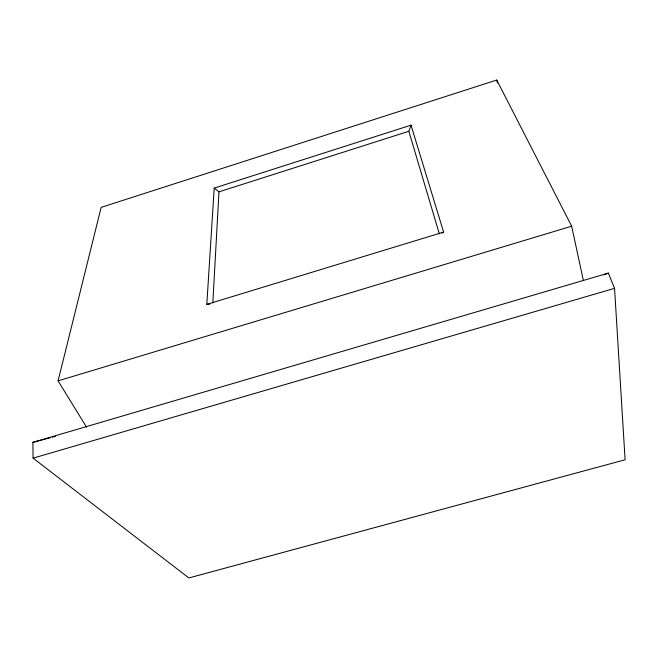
<?xml version="1.0" encoding="UTF-8"?>
<svg xmlns="http://www.w3.org/2000/svg" width="658" height="658" viewBox="0 0 658 658"><rect width="100%" height="100%" fill="white"/><g stroke="black" fill="none" stroke-linecap="round" stroke-linejoin="round"><path stroke-width="0.99" d="M212.83 302.993L218.966 191.848L214.212 188.089L411.028 125.168L443.615 232.101L442.012 233.187M209.795 304.185L206.809 304.366L214.212 188.089M86.552 427.165L58.077 380.867L101.151 207.377L496.741 80.046L571.67 226.204L583.309 280.209M439.322 233.853L408.848 131.279L411.028 125.168M603.805 274.863L608.346 273.103L614.556 288.344L625.1 459.769L188.862 577.954L33.081 458.157L32.9 442.349L608.346 273.103M218.966 191.848L408.848 131.279M206.809 304.366L443.615 232.101M58.077 380.867L571.67 226.204M33.081 458.157L614.556 288.344M32.9 442.349L50.477 437.685M52.426 437.175L55.354 436.394M496.741 80.046L497.456 83.031"/></g></svg>
